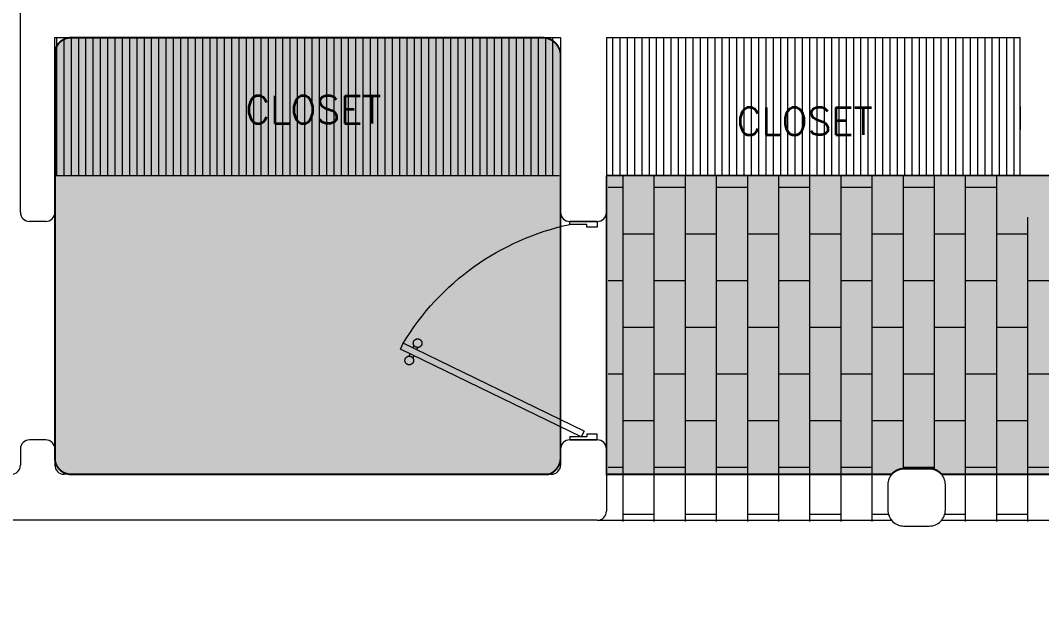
# Model space of a CAD drawing. Header units: metres. Extents: x 8 to 2416, y -346 to 476.
# Drawn here: x 131.567 to 136.01, y -99.401 to -96.855 of the extents above; entities that cross this region are included whole.
import ezdxf

# ---------------------------------------------------------------- set-up
doc = ezdxf.new("R2010")
doc.units = ezdxf.units.M
doc.linetypes.add('0', pattern=[0])
doc.layers.get('0').update_dxf_attribs({"color": 250, "linetype": '0', "lineweight": 20})
for name, color, linetype, lineweight in [('A-DOOR', 35, 'Continuous', 5), ('A-WALL', 250, 'Continuous', 20), ('baños', 140, 'Continuous', 0), ('closets', 253, 'Continuous', 0), ('piso', 253, 'Continuous', 0), ('PLAFON', 253, 'Continuous', 5), ('PLAFON-MADERA', 33, 'Continuous', 5), ('textos', 7, 'Continuous', 0)]:
    doc.layers.add(name, color=color, linetype=linetype, lineweight=lineweight)
doc.layers.add('hatch piso', color=253, linetype='Continuous', lineweight=0, transparency=0.7)
doc.styles.get("Standard").update_dxf_attribs({"font": 'arial.ttf', "height": 0.1875})

# ---------------------------------------------------------------- blocks, each defined once
blk = doc.blocks.new('puerta 1.00')
at = {"layer": 'A-DOOR'}
for p, q in [((-0.15, -0.0125), (-0.9369, -0.3949)), ((-0.1376, -0.038), (-0.9245, -0.4204)), ((-0.1376, -0.038), (-0.15, -0.0125)), ((-0.9369, -0.3949), (-0.9245, -0.4204)), ((-0.8946, -0.3743), (-0.8996, -0.3641)), ((-0.8777, -0.3661), (-0.8826, -0.3559)), ((-0.8822, -0.3998), (-0.8772, -0.4101)), ((-0.8653, -0.3916), (-0.8603, -0.4018))]:
    blk.add_line(p, q, dxfattribs=at)
for points in [[(-0.08, 0), (-0.08, -0.025), (-0.125, -0.025), (-0.125, -0.0125), (-0.2, -0.0125), (-0.2, 0), (-0.08, 0)], [(-0.08, -0.95), (-0.08, -0.925), (-0.125, -0.925), (-0.125, -0.9375), (-0.2, -0.9375), (-0.2, -0.95), (-0.08, -0.95)]]:
    blk.add_lwpolyline(points, dxfattribs=at)
blk.add_arc((0.0366, 0.1602), 1.1229, 211.1336, 257.8343, dxfattribs=at)
for points in [[(-0.8982, -0.3642), (-0.9033, -0.3642), (-0.912, -0.3591), (-0.917, -0.3504), (-0.917, -0.3403), (-0.912, -0.3316), (-0.9033, -0.3265), (-0.8932, -0.3265), (-0.8844, -0.3316), (-0.8794, -0.3403), (-0.8794, -0.3504), (-0.8844, -0.3591), (-0.8932, -0.3642), (-0.8982, -0.3642)], [(-0.8617, -0.4394), (-0.8667, -0.4394), (-0.8754, -0.4344), (-0.8805, -0.4256), (-0.8805, -0.4156), (-0.8754, -0.4068), (-0.8667, -0.4018), (-0.8566, -0.4018), (-0.8479, -0.4068), (-0.8428, -0.4156), (-0.8428, -0.4257), (-0.8479, -0.4344), (-0.8566, -0.4394), (-0.8617, -0.4394)]]:
    blk.add_open_spline(points, degree=2, dxfattribs=at)
blk = doc.blocks.new('PL BASE 1N NASAS 09')
at = {"layer": 'closets', "transparency": 33554687}
h = blk.add_hatch(dxfattribs=at)
h.set_pattern_fill('LINE', color=256, scale=0.01, angle=90)
h.set_pattern_definition([(90, (85.973437, 55.724378), (-0.03175, 2e-18), [])])
h.paths.add_polyline_path([(-108.9329, -39.1497), (-108.9329, -39.7497)], flags=0)
h.paths.add_polyline_path([(-107.8863, -39.1497), (-107.8863, -39.7497), (-110.0811, -39.7497), (-110.0811, -39.1497)])
h = blk.add_hatch(dxfattribs=at)
h.set_pattern_fill('LINE', color=256, scale=0.01, angle=90)
h.set_pattern_definition([(90, (87.98024, 55.724378), (-0.03175, 2e-18), [])])
h.paths.add_polyline_path([(-106.9261, -39.161), (-106.9261, -39.7497)], flags=16)
h.paths.add_polyline_path([(-105.881, -39.1497), (-105.881, -39.7497), (-107.6815, -39.7497), (-107.6815, -39.1497)])
at = {"layer": 'A-WALL'}
for p, q in [((-110.2311, -39.9097), (-110.2311, -36.5397)), ((-110.0811, -39.9097), (-110.0811, -39.1497)), ((-110.0811, -39.1497), (-107.8811, -39.1497)), ((-107.8811, -39.1497), (-107.8811, -39.9097)), ((-107.6811, -39.1497), (-105.881, -39.1497)), ((-107.6811, -39.1497), (-107.6811, -39.9097)), ((-105.881, -39.7497), (-105.881, -39.1497)), ((-105.881, -39.4497), (-105.881, -39.5497)), ((-104.971, -39.7497), (-105.8815, -39.7497)), ((-110.1211, -39.9497), (-110.1911, -39.9497)), ((-107.7211, -39.9497), (-107.8411, -39.9497)), ((-110.1211, -40.8997), (-110.1911, -40.8997)), ((-107.7211, -40.8997), (-107.8411, -40.8997)), ((-110.2311, -40.9397), (-110.2311, -41.0097)), ((-110.0811, -40.9397), (-110.0811, -41.0097)), ((-107.8811, -40.9397), (-107.8811, -41.0097)), ((-107.6811, -40.9397), (-107.6811, -41.2097)), ((-107.8811, -40.9697), (-107.8811, -40.9797)), ((-107.9211, -41.0497), (-110.0411, -41.0497)), ((-107.7211, -41.2497), (-112.4011, -41.2497))]:
    blk.add_line(p, q, dxfattribs=at)
blk.add_lwpolyline([(-106.3867, -41.2748), (-106.2767, -41.2748, 0.414214), (-106.2067, -41.2048), (-106.2067, -41.0948, 0.414214), (-106.2767, -41.0248), (-106.3867, -41.0248, 0.414214), (-106.4567, -41.0948), (-106.4567, -41.2048, 0.414214)], format="xyb", close=True, dxfattribs=at)
for centre, start, end in [((-110.1911, -39.9097), 180, 270), ((-110.1211, -39.9097), 270, 0), ((-107.8411, -39.9097), 180, 270), ((-107.7211, -39.9097), 270, 360), ((-110.1911, -40.9397), 90, 180), ((-110.1211, -40.9397), 360, 90), ((-107.8411, -40.9397), 90, 180), ((-107.7211, -40.9397), 0, 90), ((-110.2711, -41.0097), 270, 0), ((-110.0411, -41.0097), 180, 270), ((-107.9211, -41.0097), 270, 0), ((-107.7211, -41.2097), 270, 0)]:
    blk.add_arc(centre, 0.04, start, end, dxfattribs=at)
at = {"layer": 'closets', "transparency": 33554687}
for p, q in [((-110.0811, -39.7497), (-107.8863, -39.7497)), ((-107.6815, -39.7497), (-105.8815, -39.7497))]:
    blk.add_line(p, q, dxfattribs=at)
at = {"layer": 'piso'}
for p, q in [((-107.6811, -39.9097), (-107.6811, -40.9397)), ((-107.7211, -41.2497), (-106.4365, -41.2497)), ((-106.2269, -41.2497), (-103.2647, -41.2497))]:
    blk.add_line(p, q, dxfattribs=at)
at = {"layer": 'A-DOOR', "xscale": -1, "rotation": 180}
blk.add_blockref('puerta 1.00', (-107.6411, -40.8997), dxfattribs=at)
at = {"layer": 'textos', "char_height": 0.15, "width": 3.404877, "attachment_point": 9}
for insert in [(-107.2541, -39.5232), (-105.1165, -39.5732)]:
    blk.add_mtext('\\pxqc;{\\Fromans|c0;\\H0.8x;CLOSET\\H1.25x; }', dxfattribs=dict(at, insert=insert))
blk = doc.blocks.new('PL MUEBLES 1N NASAS 09')
at = {"layer": 'hatch piso'}
h = blk.add_hatch(dxfattribs=at)
h.set_pattern_fill('AR-BRSTD', color=256, scale=0.002, angle=-90)
h.set_pattern_definition([(270, (-8.74588, 232.01007), (0.1354836, -2e-17), []), (0, (-8.74588, 232.01007), (0.1354836, 0.2032), [0.1354836, -0.1354836])])
edge = h.paths.add_edge_path()
edge.add_line((62.3305, 47.1481), (63.2305, 47.1481))
edge.add_line((63.2305, 47.1481), (63.2305, 48.4481))
edge.add_line((63.2305, 48.4481), (56.5331, 48.4481))
edge.add_line((56.5331, 48.4481), (56.5331, 48.2731))
edge.add_line((56.5331, 48.2731), (56.3831, 48.2731))
edge.add_line((56.3831, 48.2731), (56.3831, 48.4536))
edge.add_line((56.3831, 48.4536), (54.5879, 48.4536))
edge.add_line((54.5879, 48.4536), (54.5879, 46.9481))
edge.add_line((54.5879, 46.9481), (55.8257, 46.9481))
edge.add_arc((55.8755, 46.9973), 0.07, 180, 224.6727, ccw=False)
edge.add_line((55.8055, 46.9973), (55.8055, 47.1073))
edge.add_arc((55.8755, 47.1073), 0.07, 90, 180, ccw=False)
edge.add_line((55.8755, 47.1773), (55.9855, 47.1773))
edge.add_arc((55.9855, 47.1073), 0.07, 0, 90, ccw=False)
edge.add_line((56.0555, 47.1073), (56.0555, 46.9973))
edge.add_arc((55.9855, 46.9973), 0.07, -44.6727, 0, ccw=False)
edge.add_line((56.0353, 46.9481), (59.0257, 46.9481))
edge.add_arc((59.0755, 46.9973), 0.07, 180, 224.6728, ccw=False)
edge.add_line((59.0055, 46.9973), (59.0055, 47.1073))
edge.add_arc((59.0755, 47.1073), 0.07, 90, 180, ccw=False)
edge.add_line((59.0755, 47.1773), (59.1855, 47.1773))
edge.add_arc((59.1855, 47.1073), 0.07, 0, 90, ccw=False)
edge.add_line((59.2555, 47.1073), (59.2555, 46.9973))
edge.add_arc((59.1855, 46.9973), 0.07, -90, 0, ccw=False)
edge.add_line((59.1855, 46.9273), (59.0755, 46.9273))
edge.add_arc((59.0755, 46.9973), 0.07, 229.9948, 270, ccw=False)
edge.add_line((59.0305, 46.9437), (59.0305, 44.972))
edge.add_arc((59.0755, 44.9184), 0.07, 90, 130.0052, ccw=False)
edge.add_line((59.0755, 44.9884), (59.1855, 44.9884))
edge.add_arc((59.1855, 44.9184), 0.07, 0, 90, ccw=False)
edge.add_line((59.2555, 44.9184), (59.2555, 44.8084))
edge.add_arc((59.1855, 44.8084), 0.07, -90, 0, ccw=False)
edge.add_line((59.1855, 44.7384), (59.0755, 44.7384))
edge.add_arc((59.0755, 44.8084), 0.07, 229.9948, 270, ccw=False)
edge.add_line((59.0305, 44.7548), (59.0305, 41.172))
edge.add_arc((59.0755, 41.1184), 0.07, 90, 130.0052, ccw=False)
edge.add_line((59.0755, 41.1884), (59.1855, 41.1884))
edge.add_arc((59.1855, 41.1184), 0.07, 0, 90, ccw=False)
edge.add_line((59.2555, 41.1184), (59.2555, 41.0084))
edge.add_arc((59.1855, 41.0084), 0.07, -90, 0, ccw=False)
edge.add_line((59.1855, 40.9384), (59.0755, 40.9384))
edge.add_arc((59.0755, 41.0084), 0.07, 180, 270, ccw=False)
edge.add_line((59.0055, 41.0084), (59.0055, 41.1184))
edge.add_arc((59.0755, 41.1184), 0.07, 149.8481, 180, ccw=False)
edge.add_line((59.0149, 41.1535), (56.0391, 41.1535))
edge.add_arc((55.9855, 41.1085), 0.07, 0, 40.0052, ccw=False)
edge.add_line((56.0555, 41.1085), (56.0555, 40.9985))
edge.add_arc((55.9855, 40.9985), 0.07, -90, 0, ccw=False)
edge.add_line((55.9855, 40.9285), (55.8755, 40.9285))
edge.add_arc((55.8755, 40.9985), 0.07, 180, 270, ccw=False)
edge.add_line((55.8055, 40.9985), (55.8055, 41.1085))
edge.add_arc((55.8755, 41.1085), 0.07, 139.9948, 180, ccw=False)
edge.add_line((55.8219, 41.1535), (50.4363, 41.1535))
edge.add_arc((50.3827, 41.1085), 0.07, 0, 40.0052, ccw=False)
edge.add_line((50.4527, 41.1085), (50.4527, 40.9985))
edge.add_arc((50.3827, 40.9985), 0.07, -90, 0, ccw=False)
edge.add_line((50.3827, 40.9285), (50.2727, 40.9285))
edge.add_arc((50.2727, 40.9985), 0.07, 180, 270, ccw=False)
edge.add_line((50.2027, 40.9985), (50.2027, 41.1085))
edge.add_arc((50.2727, 41.1085), 0.07, 139.9948, 180, ccw=False)
edge.add_line((50.2191, 41.1535), (46.4305, 41.1535))
edge.add_line((46.4305, 41.1535), (46.4305, 40.9535))
edge.add_line((46.4305, 40.9535), (44.3305, 40.9535))
edge.add_line((44.3305, 40.9535), (44.3305, 39.3536))
edge.add_line((44.3305, 39.3536), (47.8305, 39.3536))
edge.add_line((47.8305, 39.3536), (47.8305, 38.9536))
edge.add_line((47.8305, 38.9536), (62.3305, 38.9536))
edge.add_line((62.3305, 38.9536), (62.3305, 47.1481))
at = {"layer": 'baños'}
blk.add_blockref('PL BASE 1N NASAS 09', (162.2615, 88.2033), dxfattribs=at)

msp = doc.modelspace()

# ---------------------------------------------------------------- hatches: boundary and pattern name
at = {"layer": 'PLAFON', "transparency": 33554477}
h = msp.add_hatch(color=256, dxfattribs=at)
h.dxf.hatch_style = 1
edge = h.paths.add_edge_path()
edge.add_line((131.7871, -98.83), (133.867, -98.83))
edge.add_arc((133.8398, -98.7577), 0.0773, 290.6182, 358.2823)
edge.add_line((133.9171, -98.76), (133.9171, -97))
edge.add_arc((133.8388, -97.0088), 0.0788, 6.375, 89.0316)
edge.add_line((133.8401, -96.93), (131.7871, -96.93))
edge.add_arc((131.7871, -97), 0.07, 90, 180)
edge.add_line((131.7171, -97), (131.7171, -98.76))
edge.add_arc((131.7871, -98.76), 0.07, 180, 270)
edge = h.paths.add_edge_path(flags=17)
edge.add_arc((131.7871, -97), 0.07, 90, 180, ccw=False)
edge.add_arc((131.7871, -97), 0.07, 90, 180)
edge = h.paths.add_edge_path(flags=17)
edge.add_arc((131.7871, -98.76), 0.07, 180, 270)
edge.add_arc((131.7871, -98.76), 0.07, 180, 270)
edge = h.paths.add_edge_path(flags=17)
edge.add_line((133.8401, -96.93), (131.7871, -96.93))
edge.add_line((133.8401, -96.93), (131.7871, -96.93))
edge = h.paths.add_edge_path(flags=17)
edge.add_arc((133.8388, -97.0088), 0.0788, 6.375, 89.0316)
edge.add_arc((133.8388, -97.0088), 0.0788, 6.375, 89.0316)
edge = h.paths.add_edge_path(flags=17)
edge.add_line((133.9171, -98.76), (133.9171, -97))
edge.add_line((133.9171, -98.76), (133.9171, -97))
edge = h.paths.add_edge_path(flags=17)
edge.add_arc((133.8398, -98.7577), 0.0773, 290.6182, 358.2823)
edge.add_arc((133.8398, -98.7577), 0.0773, 290.6182, 358.2823)
edge = h.paths.add_edge_path(flags=17)
edge.add_line((131.7871, -98.83), (133.867, -98.83))
edge.add_line((131.7871, -98.83), (133.867, -98.83))
edge = h.paths.add_edge_path(flags=17)
edge.add_line((131.7171, -97), (131.7171, -98.76))
edge.add_line((131.7171, -97), (131.7171, -98.76))
edge = h.paths.add_edge_path()
edge.add_line((133.6096, -90.6355), (133.6096, -91.9455))
edge.add_arc((133.6796, -91.9455), 0.07, 180, 270)
edge.add_line((133.6796, -92.0155), (134.7396, -92.0155))
h = msp.add_hatch(color=256, dxfattribs=at)
h.dxf.hatch_style = 1
edge = h.paths.add_edge_path()
edge.add_line((134.1171, -97.53), (134.1171, -98.83))
edge.add_line((134.1171, -98.83), (135.3579, -98.83))
edge.add_arc((135.4115, -98.8751), 0.07, 90, 139.9562, ccw=False)
edge.add_line((135.4115, -98.8051), (135.5215, -98.8051))
edge.add_arc((135.5215, -98.8751), 0.07, 40.0438, 90, ccw=False)
edge.add_line((135.5751, -98.83), (138.5335, -98.83))
edge.add_arc((138.5871, -98.8751), 0.07, 90, 139.9562, ccw=False)
edge.add_line((138.5871, -98.8051), (138.6971, -98.8051))
edge.add_arc((138.6971, -98.8751), 0.07, 0, 90, ccw=False)
edge.add_line((138.7671, -98.8751), (138.7671, -98.9851))
edge.add_arc((138.666, -98.9698), 0.1022, 316.2226, 351.4105, ccw=False)
edge.add_line((138.7398, -99.0405), (138.743, -101.0222))
edge.add_arc((138.6653, -101.0894), 0.1028, 8.0839, 40.8516, ccw=False)
edge.add_line((138.7671, -101.075), (138.7671, -101.185))
edge.add_arc((138.6697, -101.172), 0.0982, 316.8264, 352.407, ccw=False)
edge.add_line((138.7413, -101.2392), (138.7415, -104.821))
edge.add_arc((138.6694, -104.8882), 0.0986, 7.634, 42.9653, ccw=False)
edge.add_line((138.7671, -104.8751), (138.7671, -104.9851))
edge.add_arc((138.6971, -104.9851), 0.07, 270, 360, ccw=False)
edge.add_line((138.6971, -105.0551), (138.5871, -105.0551))
edge.add_arc((138.6099, -104.9374), 0.1198, 229.811, 259.0301, ccw=False)
edge.add_line((138.5325, -105.029), (135.5777, -105.0275))
edge.add_arc((135.5221, -104.9851), 0.07, 270, 322.6627, ccw=False)
edge.add_line((135.5221, -105.0551), (135.4121, -105.0551))
edge.add_arc((135.4121, -104.9851), 0.07, 218.2225, 270, ccw=False)
edge.add_line((135.3571, -105.0284), (129.9742, -105.0284))
edge.add_arc((129.9193, -104.9851), 0.07, 270, 321.7274, ccw=False)
edge.add_line((129.9193, -105.0551), (129.8093, -105.0551))
edge.add_arc((129.8093, -104.9851), 0.07, 220.021, 270, ccw=False)
edge.add_line((129.7557, -105.0301), (125.9624, -105.0301))
edge.add_line((125.9624, -105.0301), (125.8971, -105.0301))
edge.add_line((125.8971, -105.0301), (123.9171, -105.0301))
edge.add_arc((123.9171, -105.0801), 0.05, 90, 180)
edge.add_line((123.8671, -105.0801), (123.8671, -106.58))
edge.add_arc((123.9171, -106.58), 0.05, 180, 270)
edge.add_line((123.9171, -106.63), (127.2971, -106.63))
edge.add_arc((127.2971, -106.7), 0.07, 0, 90, ccw=False)
edge.add_line((127.3671, -106.7), (127.3671, -107.03))
edge.add_line((127.3671, -107.03), (129.8971, -107.03))
edge.add_line((129.8971, -107.03), (141.7971, -107.03))
edge.add_arc((141.7971, -106.96), 0.07, 270, 360)
edge.add_line((141.8671, -106.96), (141.8671, -98.9))
edge.add_line((141.8671, -98.9), (141.9371, -98.83))
edge.add_line((141.9371, -98.83), (142.6971, -98.83))
edge.add_line((142.6971, -98.83), (142.7671, -98.76))
edge.add_line((142.7671, -98.76), (142.7671, -97.6))
edge.add_arc((142.6971, -97.6), 0.07, 0, 90)
edge.add_line((142.6971, -97.53), (141.6471, -97.53))
edge.add_line((141.6471, -97.53), (134.1171, -97.53))

# ---------------------------------------------------------------- linework, layer by layer
at = {"layer": 'PLAFON-MADERA', "const_width": 0.008}
msp.add_lwpolyline([(131.7871, -98.83), (133.867, -98.83, 0.304129), (133.9171, -98.76), (133.9171, -97, 0.377154), (133.8401, -96.93), (131.7871, -96.93, 0.414214), (131.7171, -97), (131.7171, -98.76, 0.414214)], format="xyb", close=True, dxfattribs=at)
for points in [[(125.9624, -105.0301), (125.8971, -105.0301), (123.9171, -105.0301, 0.414214), (123.8671, -105.0801), (123.8671, -106.58, 0.414214), (123.9171, -106.63), (127.2971, -106.63, -0.414214), (127.3671, -106.7), (127.3671, -107.03), (129.8971, -107.03), (141.7971, -107.03, 0.414214), (141.8671, -106.96), (141.8671, -98.9), (141.9371, -98.83), (142.6971, -98.83), (142.7671, -98.76), (142.7671, -97.6, 0.414214), (142.6971, -97.53), (141.6471, -97.53), (134.1171, -97.53)], [(134.1171, -97.53), (134.1171, -98.83), (135.3579, -98.83, -0.221494), (135.4115, -98.8051), (135.5215, -98.8051, -0.221494), (135.5751, -98.83), (138.5335, -98.83, -0.221494), (138.5871, -98.8051), (138.6971, -98.8051, -0.414214), (138.7671, -98.8751)]]:
    msp.add_lwpolyline(points, format="xyb", dxfattribs=at)

# ---------------------------------------------------------------- block references
msp.add_blockref('PL MUEBLES 1N NASAS 09', (79.5366, -145.9836))

doc.saveas('drawing.dxf')
